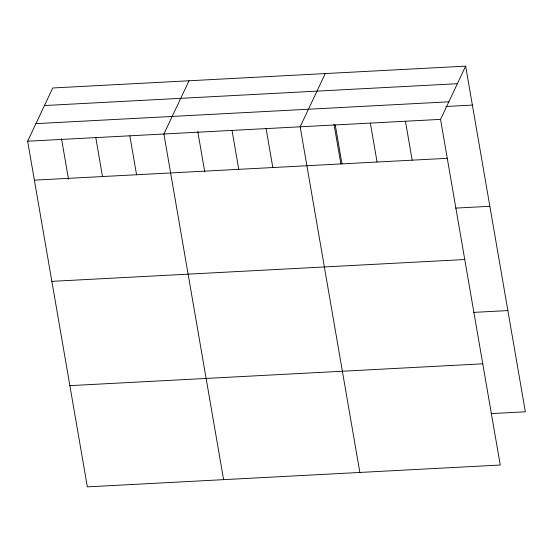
<?xml version="1.0" encoding="UTF-8"?>
<svg xmlns="http://www.w3.org/2000/svg" width="553" height="553" viewBox="0 0 553 553"><rect width="100%" height="100%" fill="white"/><g stroke="black" fill="none" stroke-linecap="round" stroke-linejoin="round"><path stroke-width="0.83" d="M465.647 66.146L440.547 119.379L500.251 465.025L87.353 486.854L27.65 141.209L52.749 87.975L465.647 66.146L525.35 411.791L491.112 413.603M189.008 80.773L163.902 134.006L223.606 479.651M325.261 73.57L300.161 126.803L359.865 472.449M44.468 105.54L457.366 83.71M35.931 123.644L448.829 101.814M445.836 106.487L472.373 105.084M27.65 141.209L440.547 119.379M34.376 180.147L447.273 158.317M455.617 208.108L489.854 206.297M51.858 281.359L464.755 259.53M473.631 312.39L507.868 310.579M69.872 385.641L482.762 363.812M405.446 121.238L412.172 160.17M370.351 123.091L377.077 162.029M335.256 124.943L341.982 163.882M334.026 124.314L340.876 163.951M266.097 128.6L272.823 167.538M232.032 130.404L238.758 169.342M197.774 131.517L204.769 172.004M129.844 135.81L136.57 174.741M95.78 137.607L102.505 176.545M61.514 138.72L68.51 179.207"/></g></svg>
